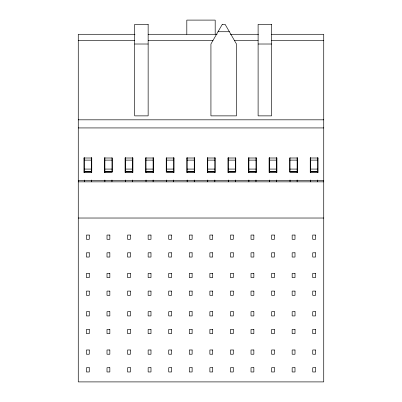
<?xml version="1.0" encoding="UTF-8"?>
<svg xmlns="http://www.w3.org/2000/svg" width="402" height="402" viewBox="0 0 402 402"><rect width="100%" height="100%" fill="white"/><g stroke="black" fill="none" stroke-linecap="round" stroke-linejoin="round"><path stroke-width="0.6" d="M218.025 31.728L229.376 31.728M135.017 34.291L78.269 34.291L78.269 381.9L323.731 381.9L323.731 34.291L271.541 34.291M148.102 34.291L217.115 34.291M230.396 34.291L258.456 34.291M78.269 40.431L134.67 40.431M148.147 40.431L213 40.431M234.401 40.431L258.109 40.431M271.586 40.431L323.731 40.431M134.67 44.014L148.147 44.014M258.109 44.014L271.586 44.014M78.269 119.821L323.731 119.821M78.269 127.931L323.731 127.931M83.948 158.011L91.751 158.011M104.52 158.011L112.324 158.011L112.324 172.197L104.52 172.197M125.092 158.011L132.896 158.011M145.665 158.011L153.469 158.011M174.041 158.011L166.237 158.011L166.237 172.197L174.041 172.197M186.809 158.011L194.613 158.011M207.387 158.011L215.191 158.011M227.959 158.011L235.763 158.011L235.763 172.197L227.959 172.197M248.531 158.011L256.335 158.011M269.104 158.011L276.908 158.011M297.48 158.011L289.676 158.011L289.676 172.197L297.48 172.197M310.249 158.011L318.052 158.011M84.299 160.117L91.395 160.117M104.877 160.117L111.967 160.117M125.449 160.117L132.539 160.117M146.021 160.117L153.117 160.117M166.594 160.117L173.689 160.117M187.166 160.117L194.261 160.117M207.739 160.117L214.834 160.117M228.311 160.117L235.406 160.117M248.883 160.117L255.979 160.117M269.461 160.117L276.551 160.117M290.033 160.117L297.123 160.117M310.605 160.117L317.701 160.117M84.299 169.076L91.395 169.076M104.877 169.076L111.967 169.076M125.449 169.076L132.539 169.076M146.021 169.076L153.117 169.076M166.594 169.076L173.689 169.076M187.166 169.076L194.261 169.076M207.739 169.076L214.834 169.076M228.311 169.076L235.406 169.076M248.883 169.076L255.979 169.076M269.461 169.076L276.551 169.076M290.033 169.076L297.123 169.076M310.605 169.076L317.701 169.076M84.299 171.478L91.395 171.478M104.877 171.478L111.967 171.478M125.449 171.478L132.539 171.478M146.021 171.478L153.117 171.478M166.594 171.478L173.689 171.478M187.166 171.478L194.261 171.478M207.739 171.478L214.834 171.478M228.311 171.478L235.406 171.478M248.883 171.478L255.979 171.478M269.461 171.478L276.551 171.478M290.033 171.478L297.123 171.478M310.605 171.478L317.701 171.478M84.299 171.915L91.395 171.915M104.877 171.915L111.967 171.915L111.967 157.669M125.449 171.915L132.539 171.915M146.021 171.915L153.117 171.915M173.689 171.915L166.594 171.915L166.594 157.669M187.166 171.915L194.261 171.915M207.739 171.915L214.834 171.915M228.311 171.915L235.406 171.915L235.406 157.669M248.883 171.915L255.979 171.915M269.461 171.915L276.551 171.915M297.123 171.915L290.033 171.915L290.033 157.669M310.605 171.915L317.701 171.915M83.948 172.197L91.751 172.197M125.092 172.197L132.896 172.197M145.665 172.197L153.469 172.197M186.809 172.197L194.613 172.197M207.387 172.197L215.191 172.197M248.531 172.197L256.335 172.197M269.104 172.197L276.908 172.197M310.249 172.197L318.052 172.197M78.269 180.428L323.731 180.428M78.269 181.845L323.731 181.845M78.269 218.025L323.731 218.025M318.052 157.936L318.052 172.363M317.701 157.478L317.701 172.538M317.701 180.001L317.701 181.845M310.605 157.478L310.605 172.538M310.605 180.001L310.605 181.845M310.249 157.936L310.249 172.363M297.48 157.936L297.48 172.363M297.123 157.478L297.123 172.538M297.123 180.001L297.123 181.845M290.033 180.001L290.033 181.845M276.908 157.936L276.908 172.363M276.551 157.478L276.551 172.538M276.551 180.001L276.551 181.845M269.461 157.478L269.461 172.538M269.461 180.001L269.461 181.845M269.104 157.936L269.104 172.363M256.335 157.936L256.335 172.363M255.979 157.478L255.979 172.538M255.979 180.001L255.979 181.845M248.883 157.478L248.883 172.538M248.883 180.001L248.883 181.845M248.531 157.936L248.531 172.363M235.406 180.001L235.406 181.845M228.311 157.478L228.311 172.538M228.311 180.001L228.311 181.845M227.959 157.936L227.959 172.363M215.191 34.291L215.191 20.1L186.809 20.1L186.809 34.291M215.191 157.936L215.191 172.363M214.834 157.478L214.834 172.538M214.834 180.001L214.834 181.845M207.739 157.478L207.739 172.538M207.739 180.001L207.739 181.845M207.387 157.936L207.387 172.363M194.613 157.936L194.613 172.363M194.261 157.478L194.261 172.538M194.261 180.001L194.261 181.845M187.166 157.478L187.166 172.538M187.166 180.001L187.166 181.845M186.809 157.936L186.809 172.363M174.041 157.936L174.041 172.363M173.689 157.478L173.689 172.538M173.689 180.001L173.689 181.845M166.594 180.001L166.594 181.845M153.469 157.936L153.469 172.363M153.117 157.478L153.117 172.538M153.117 180.001L153.117 181.845M146.021 157.478L146.021 172.538M146.021 180.001L146.021 181.845M145.665 157.936L145.665 172.363M132.896 157.936L132.896 172.363M132.539 157.478L132.539 172.538M132.539 180.001L132.539 181.845M125.449 157.478L125.449 172.538M125.449 180.001L125.449 181.845M125.092 157.936L125.092 172.363M111.967 180.001L111.967 181.845M104.877 157.478L104.877 172.538M104.877 180.001L104.877 181.845M104.52 157.936L104.52 172.363M91.751 157.936L91.751 172.363M91.395 157.478L91.395 172.538M91.395 180.001L91.395 181.845M84.299 157.478L84.299 172.538M84.299 180.001L84.299 181.845M83.948 157.936L83.948 172.363M222.281 24.356L210.929 44.014L210.929 115.871L236.471 115.871L236.471 44.014L225.12 24.356L222.281 24.356M148.147 24.356L134.67 24.356L134.67 115.871L148.147 115.871L148.147 24.356M271.586 24.356L258.109 24.356L258.109 115.871L271.586 115.871L271.586 24.356M89.269 235.049L86.43 235.049L86.43 239.311L89.269 239.311L89.269 235.049M109.841 235.049L107.002 235.049L107.002 239.311L109.841 239.311L109.841 235.049M130.414 235.049L127.575 235.049L127.575 239.311L130.414 239.311L130.414 235.049M150.986 235.049L148.147 235.049L148.147 239.311L150.986 239.311L150.986 235.049M171.559 235.049L168.719 235.049L168.719 239.311L171.559 239.311L171.559 235.049M192.131 235.049L189.297 235.049L189.297 239.311L192.131 239.311L192.131 235.049M212.703 235.049L209.869 235.049L209.869 239.311L212.703 239.311L212.703 235.049M233.281 235.049L230.441 235.049L230.441 239.311L233.281 239.311L233.281 235.049M253.853 235.049L251.014 235.049L251.014 239.311L253.853 239.311L253.853 235.049M274.425 235.049L271.586 235.049L271.586 239.311L274.425 239.311L274.425 235.049M294.998 235.049L292.159 235.049L292.159 239.311L294.998 239.311L294.998 235.049M315.57 235.049L312.731 235.049L312.731 239.311L315.57 239.311L315.57 235.049M89.269 252.788L86.43 252.788L86.43 257.044L89.269 257.044L89.269 252.788M109.841 252.788L107.002 252.788L107.002 257.044L109.841 257.044L109.841 252.788M130.414 252.788L127.575 252.788L127.575 257.044L130.414 257.044L130.414 252.788M150.986 252.788L148.147 252.788L148.147 257.044L150.986 257.044L150.986 252.788M171.559 252.788L168.719 252.788L168.719 257.044L171.559 257.044L171.559 252.788M192.131 252.788L189.297 252.788L189.297 257.044L192.131 257.044L192.131 252.788M212.703 252.788L209.869 252.788L209.869 257.044L212.703 257.044L212.703 252.788M233.281 252.788L230.441 252.788L230.441 257.044L233.281 257.044L233.281 252.788M253.853 252.788L251.014 252.788L251.014 257.044L253.853 257.044L253.853 252.788M274.425 252.788L271.586 252.788L271.586 257.044L274.425 257.044L274.425 252.788M294.998 252.788L292.159 252.788L292.159 257.044L294.998 257.044L294.998 252.788M315.57 252.788L312.731 252.788L312.731 257.044L315.57 257.044L315.57 252.788M89.269 273.36L86.43 273.36L86.43 277.616L89.269 277.616L89.269 273.36M109.841 273.36L107.002 273.36L107.002 277.616L109.841 277.616L109.841 273.36M130.414 273.36L127.575 273.36L127.575 277.616L130.414 277.616L130.414 273.36M150.986 273.36L148.147 273.36L148.147 277.616L150.986 277.616L150.986 273.36M171.559 273.36L168.719 273.36L168.719 277.616L171.559 277.616L171.559 273.36M192.131 273.36L189.297 273.36L189.297 277.616L192.131 277.616L192.131 273.36M212.703 273.36L209.869 273.36L209.869 277.616L212.703 277.616L212.703 273.36M233.281 273.36L230.441 273.36L230.441 277.616L233.281 277.616L233.281 273.36M253.853 273.36L251.014 273.36L251.014 277.616L253.853 277.616L253.853 273.36M274.425 273.36L271.586 273.36L271.586 277.616L274.425 277.616L274.425 273.36M294.998 273.36L292.159 273.36L292.159 277.616L294.998 277.616L294.998 273.36M315.57 273.36L312.731 273.36L312.731 277.616L315.57 277.616L315.57 273.36M89.269 291.093L86.43 291.093L86.43 295.349L89.269 295.349L89.269 291.093M109.841 291.093L107.002 291.093L107.002 295.349L109.841 295.349L109.841 291.093M130.414 291.093L127.575 291.093L127.575 295.349L130.414 295.349L130.414 291.093M150.986 291.093L148.147 291.093L148.147 295.349L150.986 295.349L150.986 291.093M171.559 291.093L168.719 291.093L168.719 295.349L171.559 295.349L171.559 291.093M192.131 291.093L189.297 291.093L189.297 295.349L192.131 295.349L192.131 291.093M212.703 291.093L209.869 291.093L209.869 295.349L212.703 295.349L212.703 291.093M233.281 291.093L230.441 291.093L230.441 295.349L233.281 295.349L233.281 291.093M253.853 291.093L251.014 291.093L251.014 295.349L253.853 295.349L253.853 291.093M274.425 291.093L271.586 291.093L271.586 295.349L274.425 295.349L274.425 291.093M294.998 291.093L292.159 291.093L292.159 295.349L294.998 295.349L294.998 291.093M315.57 291.093L312.731 291.093L312.731 295.349L315.57 295.349L315.57 291.093M89.269 311.671L86.43 311.671L86.43 315.927L89.269 315.927L89.269 311.671M109.841 311.671L107.002 311.671L107.002 315.927L109.841 315.927L109.841 311.671M130.414 311.671L127.575 311.671L127.575 315.927L130.414 315.927L130.414 311.671M150.986 311.671L148.147 311.671L148.147 315.927L150.986 315.927L150.986 311.671M171.559 311.671L168.719 311.671L168.719 315.927L171.559 315.927L171.559 311.671M192.131 311.671L189.297 311.671L189.297 315.927L192.131 315.927L192.131 311.671M212.703 311.671L209.869 311.671L209.869 315.927L212.703 315.927L212.703 311.671M233.281 311.671L230.441 311.671L230.441 315.927L233.281 315.927L233.281 311.671M253.853 311.671L251.014 311.671L251.014 315.927L253.853 315.927L253.853 311.671M274.425 311.671L271.586 311.671L271.586 315.927L274.425 315.927L274.425 311.671M294.998 311.671L292.159 311.671L292.159 315.927L294.998 315.927L294.998 311.671M315.57 311.671L312.731 311.671L312.731 315.927L315.57 315.927L315.57 311.671M89.269 329.404L86.43 329.404L86.43 333.66L89.269 333.66L89.269 329.404M109.841 329.404L107.002 329.404L107.002 333.66L109.841 333.66L109.841 329.404M130.414 329.404L127.575 329.404L127.575 333.66L130.414 333.66L130.414 329.404M150.986 329.404L148.147 329.404L148.147 333.66L150.986 333.66L150.986 329.404M171.559 329.404L168.719 329.404L168.719 333.66L171.559 333.66L171.559 329.404M192.131 329.404L189.297 329.404L189.297 333.66L192.131 333.66L192.131 329.404M212.703 329.404L209.869 329.404L209.869 333.66L212.703 333.66L212.703 329.404M233.281 329.404L230.441 329.404L230.441 333.66L233.281 333.66L233.281 329.404M253.853 329.404L251.014 329.404L251.014 333.66L253.853 333.66L253.853 329.404M274.425 329.404L271.586 329.404L271.586 333.66L274.425 333.66L274.425 329.404M294.998 329.404L292.159 329.404L292.159 333.66L294.998 333.66L294.998 329.404M315.57 329.404L312.731 329.404L312.731 333.66L315.57 333.66L315.57 329.404M89.269 349.976L86.43 349.976L86.43 354.232L89.269 354.232L89.269 349.976M109.841 349.976L107.002 349.976L107.002 354.232L109.841 354.232L109.841 349.976M130.414 349.976L127.575 349.976L127.575 354.232L130.414 354.232L130.414 349.976M150.986 349.976L148.147 349.976L148.147 354.232L150.986 354.232L150.986 349.976M171.559 349.976L168.719 349.976L168.719 354.232L171.559 354.232L171.559 349.976M192.131 349.976L189.297 349.976L189.297 354.232L192.131 354.232L192.131 349.976M212.703 349.976L209.869 349.976L209.869 354.232L212.703 354.232L212.703 349.976M233.281 349.976L230.441 349.976L230.441 354.232L233.281 354.232L233.281 349.976M253.853 349.976L251.014 349.976L251.014 354.232L253.853 354.232L253.853 349.976M274.425 349.976L271.586 349.976L271.586 354.232L274.425 354.232L274.425 349.976M294.998 349.976L292.159 349.976L292.159 354.232L294.998 354.232L294.998 349.976M315.57 349.976L312.731 349.976L312.731 354.232L315.57 354.232L315.57 349.976M89.269 367.709L86.43 367.709L86.43 371.971L89.269 371.971L89.269 367.709M109.841 367.709L107.002 367.709L107.002 371.971L109.841 371.971L109.841 367.709M130.414 367.709L127.575 367.709L127.575 371.971L130.414 371.971L130.414 367.709M150.986 367.709L148.147 367.709L148.147 371.971L150.986 371.971L150.986 367.709M171.559 367.709L168.719 367.709L168.719 371.971L171.559 371.971L171.559 367.709M192.131 367.709L189.297 367.709L189.297 371.971L192.131 371.971L192.131 367.709M212.703 367.709L209.869 367.709L209.869 371.971L212.703 371.971L212.703 367.709M233.281 367.709L230.441 367.709L230.441 371.971L233.281 371.971L233.281 367.709M253.853 367.709L251.014 367.709L251.014 371.971L253.853 371.971L253.853 367.709M274.425 367.709L271.586 367.709L271.586 371.971L274.425 371.971L274.425 367.709M294.998 367.709L292.159 367.709L292.159 371.971L294.998 371.971L294.998 367.709M315.57 367.709L312.731 367.709L312.731 371.971L315.57 371.971L315.57 367.709"/></g></svg>
